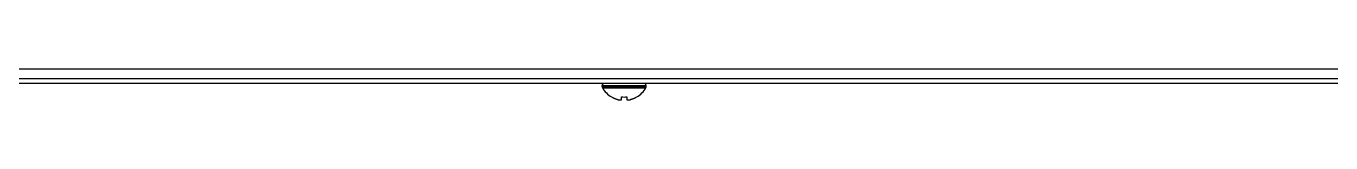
# Model space of a CAD drawing. Header units: millimetres. Extents: x -1538 to 3410, y -1646 to 2016.
# Drawn here: x 1367.2 to 1604.4, y -229 to -223.3 of the extents above; entities that cross this region are included whole.
import ezdxf

# ---------------------------------------------------------------- set-up
doc = ezdxf.new("R2010")
doc.units = ezdxf.units.MM
doc.header["$LTSCALE"] = 23.1
doc.layers.get('0').update_dxf_attribs({"linetype": 'CONTINUOUS'})

msp = doc.modelspace()

# ---------------------------------------------------------------- linework, layer by layer
at = {"linetype": 'Continuous'}
for p, q in [((1958.33, -223.34), (1199.93, -223.34)), ((1957.99, -225.14), (1200.28, -225.14)), ((1960.13, -225.94), (1199.93, -225.94)), ((1471.93, -226.34), (1479.93, -226.34)), ((1471.93, -226.54), (1471.93, -226.34)), ((1471.93, -226.54), (1479.93, -226.54)), ((1471.99, -226.75), (1479.88, -226.75)), ((1479.93, -226.54), (1479.93, -226.34)), ((1473.63, -228.42), (1473.63, -228.39)), ((1475.43, -228.94), (1475.43, -228.39)), ((1476.43, -228.39), (1476.43, -228.94)), ((1478.23, -228.39), (1478.23, -228.42))]:
    msp.add_line(p, q, dxfattribs=at)
for centre, radius, start, end in [((1472.33, -226.34), 0.4, 90, 180), ((1472.33, -226.54), 0.4, 180, 210.3012), ((1476.13, -224.32), 4.8, 210.3012, 238.5421), ((1475.74, -224.32), 4.8, 301.4579, 329.6988), ((1479.53, -226.34), 0.4, 0, 90), ((1479.53, -226.54), 0.4, 329.6988, 360), ((1476.12, -224.34), 4.75, 238.4659, 241.0313), ((1476.12, -224.34), 4.75, 241.0316, 241.9926), ((1476.12, -224.34), 4.75, 241.9926, 243.3187), ((1476.12, -224.35), 4.74, 243.3188, 244.4598), ((1476.11, -224.35), 4.74, 244.4598, 245.4278), ((1476.11, -224.35), 4.73, 245.4278, 246.6825), ((1476.11, -224.36), 4.73, 246.6826, 247.4526), ((1476.11, -224.36), 4.72, 247.4524, 248.9975), ((1476.1, -224.37), 4.72, 248.9977, 249.4819), ((1476.1, -224.38), 4.7, 249.4813, 251.5344), ((1476.09, -224.4), 4.68, 251.535, 252.6227), ((1476.09, -224.42), 4.67, 252.6228, 253.6051), ((1476.08, -224.45), 4.64, 253.6036, 255.6824), ((1475.19, -226.95), 2.01, 262.7256, 264.8598), ((1475.19, -226.97), 1.98, 264.8627, 265.7144), ((1475.19, -226.99), 1.97, 265.714, 266.9766), ((1475.18, -227), 1.96, 266.9771, 268.0037), ((1475.18, -227), 1.95, 268.0037, 269.0738), ((1475.18, -227), 1.95, 269.0741, 270.1995), ((1475.18, -227), 1.95, 270.1995, 271.1541), ((1475.18, -227), 1.95, 271.1545, 272.3767), ((1475.18, -226.99), 1.96, 272.3765, 273.2159), ((1475.18, -226.98), 1.97, 273.2167, 274.6016), ((1475.18, -226.97), 1.98, 274.6009, 275.2558), ((1475.18, -226.95), 2.01, 275.2585, 277.2741), ((1475.93, -224.64), 3.79, 262.4013, 269.9911), ((1475.93, -224.64), 3.79, 270.0089, 277.5987), ((1476.69, -226.95), 2.01, 262.7259, 264.7415), ((1476.69, -226.97), 1.98, 264.7442, 265.3991), ((1476.69, -226.98), 1.97, 265.3984, 266.7833), ((1476.68, -226.99), 1.96, 266.7841, 267.6235), ((1476.68, -227), 1.96, 267.6234, 268.8455), ((1476.68, -227), 1.95, 268.8459, 270.9258), ((1476.68, -227), 1.95, 270.9261, 271.9964), ((1476.68, -227), 1.96, 271.9964, 273.0228), ((1476.68, -226.99), 1.97, 273.0233, 274.286), ((1476.68, -226.97), 1.98, 274.2856, 275.1372), ((1476.68, -226.95), 2.01, 275.1401, 277.2744), ((1475.79, -224.45), 4.64, 284.3176, 286.3964), ((1475.78, -224.42), 4.67, 286.3949, 287.3772), ((1475.77, -224.4), 4.68, 287.3773, 288.465), ((1475.77, -224.38), 4.7, 288.4656, 290.5187), ((1475.76, -224.37), 4.72, 290.5181, 291.0023), ((1475.76, -224.36), 4.72, 291.0025, 292.5476), ((1475.76, -224.36), 4.73, 292.5474, 293.3174), ((1475.76, -224.35), 4.73, 293.3175, 294.5722), ((1475.75, -224.35), 4.74, 294.5722, 295.5402), ((1475.75, -224.35), 4.74, 295.5402, 296.6812), ((1475.75, -224.34), 4.75, 296.6813, 298.0074), ((1475.75, -224.34), 4.75, 298.0074, 298.9684), ((1475.75, -224.34), 4.75, 298.9687, 301.5341)]:
    msp.add_arc(centre, radius, start, end, dxfattribs=at)

doc.saveas('drawing.dxf')
